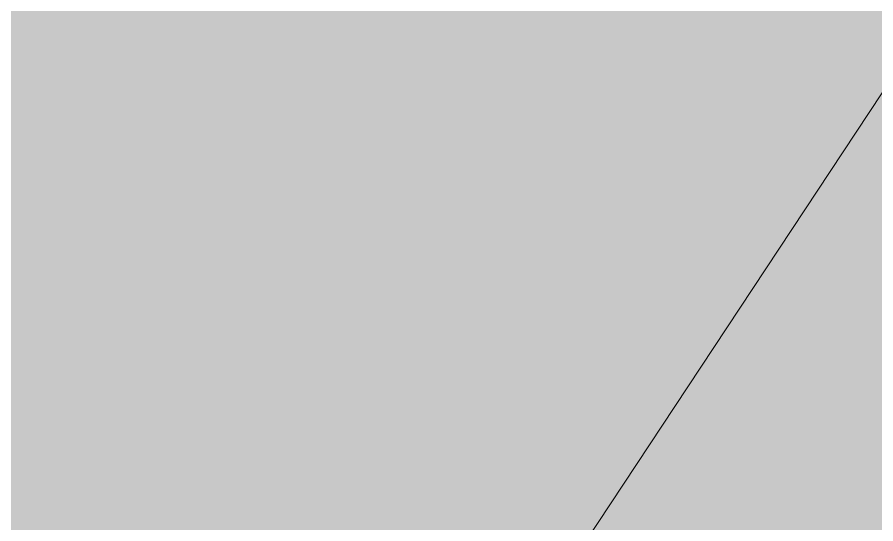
# Model space of a CAD drawing. Header units: millimetres. Extents: x 855 to 55508, y -2517 to 10900.
# Drawn here: x 28354.6738 to 28354.8058, y 80.0779 to 80.1559 of the extents above; entities that cross this region are included whole.
import ezdxf

# ---------------------------------------------------------------- set-up
doc = ezdxf.new("R2010")
doc.units = ezdxf.units.MM
doc.layers.add('I-FURN-2', color=7, linetype='Continuous', lineweight=9, true_color=0x929daf)
doc.layers.add('I-FURN-5', color=7, linetype='Continuous', lineweight=9, true_color=0x677d9f, transparency=0.7)
doc.layers.add('I-WALL', color=7, linetype='Continuous', lineweight=9)

# ---------------------------------------------------------------- blocks, each defined once
blk = doc.blocks.new('Bed - Small Sizes - 1_118-25585773-Развертка 1_68-2')
at = {"layer": 'I-FURN-5'}
for points in [[(-9024.89931, 80), (-8562.81206, 80), (-8397.6576, 330), (-8517.62646, 330), (-8517.62646, 257.91944), (-8537.62646, 257.91944), (-8537.62646, 330), (-8717.62646, 330), (-8717.62646, 257.91944), (-8737.62646, 257.91944), (-8737.62646, 330), (-8897.62646, 330), (-8897.62646, 257.91944), (-8917.62646, 257.91944), (-8917.62646, 330), (-9170.87928, 330), (-9155.96224, 279.18608), (-9109.22567, 103.14404), (-9102.69157, 80), (-9031.1028, 80)], [(-7777.53209, 80), (-7706.31888, 80), (-7706.31888, 330), (-8397.6576, 330), (-8562.81206, 80), (-7782.29964, 80)]]:
    blk.add_hatch(color=256, dxfattribs=at).paths.add_polyline_path(points)

msp = doc.modelspace()

# ---------------------------------------------------------------- linework, layer by layer
at = {"layer": 'I-WALL'}
msp.add_line((28733.83885, 653.89813), (28334.89298, 50), dxfattribs=at)

# ---------------------------------------------------------------- block references
at = {"layer": 'I-FURN-2'}
msp.add_blockref('Bed - Small Sizes - 1_118-25585773-Развертка 1_68-2', (36917.52357, 0), dxfattribs=at)

doc.saveas('drawing.dxf')
